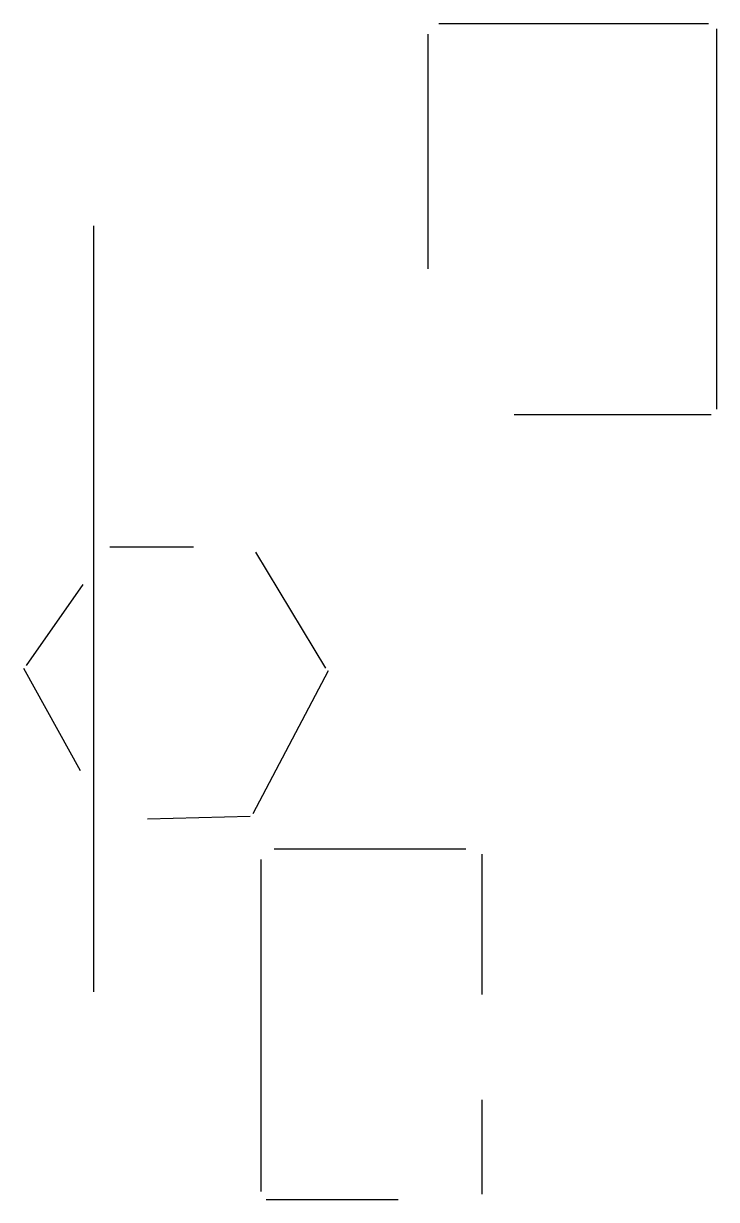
# Model space of a CAD drawing. Header units: metres. Extents: x 19 to 276, y 22 to 458.
import ezdxf

# ---------------------------------------------------------------- set-up
doc = ezdxf.new("R2010")
doc.units = ezdxf.units.M
doc.layers.add('outline', color=7, linetype='Continuous')

msp = doc.modelspace()

# ---------------------------------------------------------------- linework, layer by layer
at = {"layer": 'outline'}
for p, q in [((173, 458), (273, 458)), ((169, 454), (169, 367)), ((276, 456), (276, 315)), ((45, 383), (45, 99)), ((201, 313), (274, 313)), ((51, 264), (82, 264)), ((105, 262), (131, 219)), ((41, 250), (20, 220)), ((19, 219), (40, 181)), ((132, 218), (104, 165)), ((103, 164), (65, 163)), ((112, 152), (183, 152)), ((189, 150), (189, 98)), ((107, 148), (107, 25)), ((189, 59), (189, 24)), ((109, 22), (158, 22))]:
    msp.add_line(p, q, dxfattribs=at)

doc.saveas('drawing.dxf')
